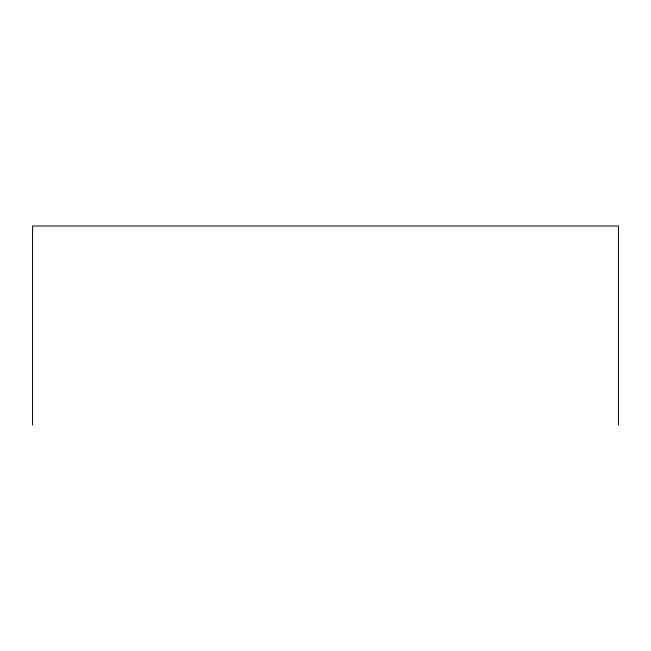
<?xml version="1.0" encoding="UTF-8"?>
<svg xmlns="http://www.w3.org/2000/svg" width="651" height="651" viewBox="0 0 651 651"><rect width="100%" height="100%" fill="white"/><g stroke="black" fill="none" stroke-linecap="round" stroke-linejoin="round"><path stroke-width="0.98" d="M618.45 425.013L618.45 225.987L32.55 225.987L32.55 425.013"/></g></svg>
